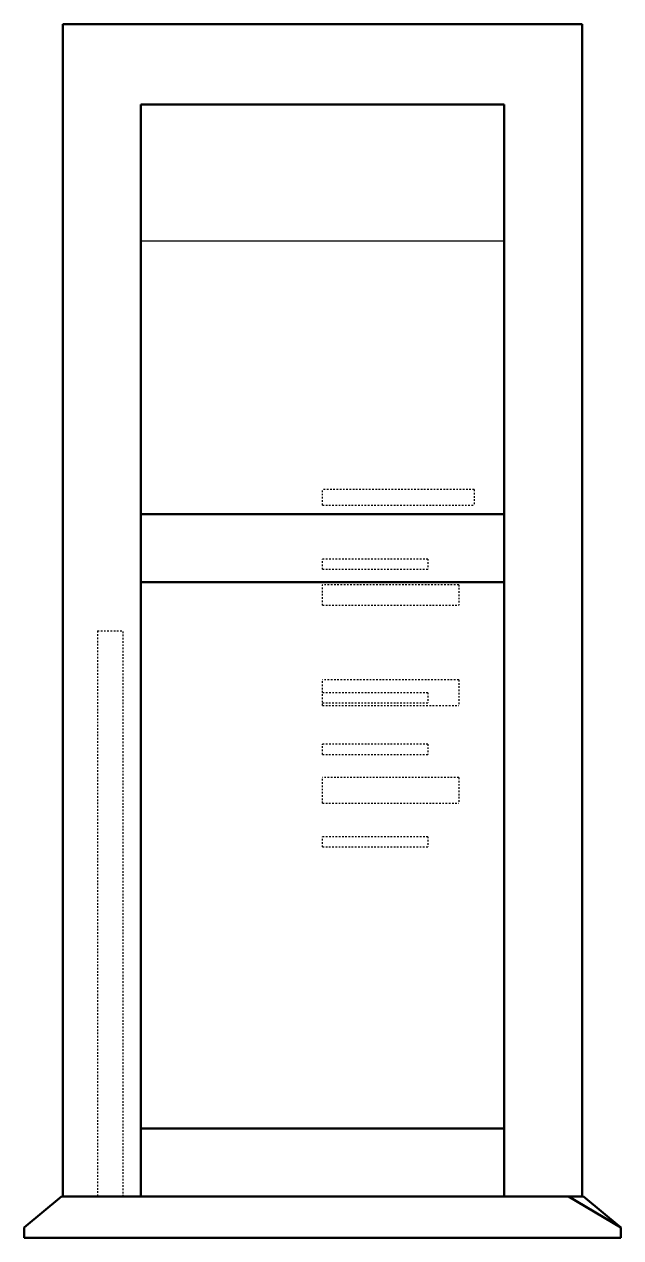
# Model space of a CAD drawing. Header units: millimetres. Extents: x -184 to 184, y 0 to 749.
import ezdxf

# ---------------------------------------------------------------- set-up
doc = ezdxf.new("R2010")
doc.units = ezdxf.units.MM
doc.linetypes.add('Dashed', pattern=[2, 1, -1])
for name, color, linetype, lineweight in [('AM_0', 7, 'Continuous', 50), ('AM_4', 3, 'Continuous', 25), ('AM_9', 6, 'Dashed', 25)]:
    doc.layers.add(name, color=color, linetype=linetype, lineweight=lineweight)

# ---------------------------------------------------------------- blocks, each defined once
blk = doc.blocks.new('1_4MXM36AVJU9_PART13_0_in_4MXM36AVJU9_2')
at = {"layer": 'AM_0'}
for p, q in [((-160.3375, 749.3), (160.3375, 749.3)), ((-160.3375, 25.4), (-160.3375, 749.3)), ((160.3375, 749.3), (160.3375, 25.4)), ((-112.23625, 25.4), (-160.3375, 25.4)), ((160.3375, 25.4), (112.23625, 25.4))]:
    blk.add_line(p, q, dxfattribs=at)
blk = doc.blocks.new('2_4MXM36AVJU9_PART12_0_in_4MXM36AVJU9_2')
at = {"layer": 'AM_0'}
for p, q in [((-112.23625, 25.4), (-112.23625, 699.77)), ((-112.23625, 699.77), (112.23625, 699.77)), ((112.23625, 699.77), (112.23625, 25.4)), ((-112.23625, 446.88125), (112.23625, 446.88125)), ((112.23625, 404.733125), (-112.23625, 404.733125)), ((-112.23625, 67.548125), (112.23625, 67.548125)), ((-112.23625, 25.4), (112.23625, 25.4))]:
    blk.add_line(p, q, dxfattribs=at)
at = {"layer": 'AM_4'}
blk.add_line((-112.23625, 615.47375), (112.23625, 615.47375), dxfattribs=at)
blk = doc.blocks.new('3_4MXM36AVJU9_PART11_0_in_4MXM36AVJU9_2')
at = {"layer": 'AM_0'}
for p, q in [((161.13125, 25.4), (160.3375, 25.4)), ((184.15, 6.35), (161.13125, 25.4))]:
    blk.add_line(p, q, dxfattribs=at)
blk = doc.blocks.new('4_4MXM36AVJU9_PART10_0_in_4MXM36AVJU9_2')
at = {"layer": 'AM_0'}
for p, q in [((-161.13, 25.4), (-184.15, 6.35)), ((-160.34, 25.4), (-161.13, 25.4)), ((184.15, 6.35), (151.9, 25.4)), ((-184.15, 6.35), (-184.15, 0)), ((184.15, 0), (184.15, 6.35)), ((-184.15, 0), (184.15, 0))]:
    blk.add_line(p, q, dxfattribs=at)
blk = doc.blocks.new('5_4MXM36AVJU9_PART9_0_in_4MXM36AVJU9_2')
at = {"layer": 'AM_9'}
for p, q in [((-138.90625, 374.65), (-123.03125, 374.65)), ((-138.90625, 374.65), (-138.90625, 25.4)), ((-123.03125, 25.4), (-123.03125, 374.65))]:
    blk.add_line(p, q, dxfattribs=at)
blk = doc.blocks.new('6_4MXM36AVJU9_PART8_0_in_4MXM36AVJU9_2')
at = {"layer": 'AM_9'}
for p, q in [((84.1375, 284.1625), (0, 284.1625)), ((0, 268.2875), (0, 284.1625)), ((84.1375, 284.1625), (84.1375, 268.2875)), ((0, 268.2875), (84.1375, 268.2875))]:
    blk.add_line(p, q, dxfattribs=at)
blk = doc.blocks.new('7_4MXM36AVJU9_PART7_0_in_4MXM36AVJU9_2')
at = {"layer": 'AM_9'}
for p, q in [((65.0875, 247.65), (0, 247.65)), ((0, 241.3), (0, 247.65)), ((65.0875, 247.65), (65.0875, 241.3)), ((0, 241.3), (65.0875, 241.3))]:
    blk.add_line(p, q, dxfattribs=at)
blk = doc.blocks.new('8_4MXM36AVJU9_PART6_0_in_4MXM36AVJU9_2')
at = {"layer": 'AM_9'}
for p, q in [((65.0875, 304.8), (0, 304.8)), ((0, 298.45), (0, 304.8)), ((65.0875, 304.8), (65.0875, 298.45)), ((0, 298.45), (65.0875, 298.45))]:
    blk.add_line(p, q, dxfattribs=at)
blk = doc.blocks.new('9_4MXM36AVJU9_PART5_0_in_4MXM36AVJU9_2')
at = {"layer": 'AM_9'}
for p, q in [((65.0875, 336.55), (0, 336.55)), ((0, 330.2), (65.0875, 330.2)), ((65.0875, 336.55), (65.0875, 330.2))]:
    blk.add_line(p, q, dxfattribs=at)
blk = doc.blocks.new('10_4MXM36AVJU9_PART4_0_in_4MXM36AVJU9_2')
at = {"layer": 'AM_9'}
for p, q in [((65.0875, 419.1), (0, 419.1)), ((0, 412.75), (0, 419.1)), ((0, 412.75), (65.0875, 412.75)), ((65.0875, 419.1), (65.0875, 412.75))]:
    blk.add_line(p, q, dxfattribs=at)
blk = doc.blocks.new('11_4MXM36AVJU9_PART3_0_in_4MXM36AVJU9_2')
at = {"layer": 'AM_9'}
for p, q in [((84.1375, 344.4875), (0, 344.4875)), ((0, 328.6125), (0, 344.4875)), ((84.1375, 344.4875), (84.1375, 328.6125)), ((0, 328.6125), (84.1375, 328.6125))]:
    blk.add_line(p, q, dxfattribs=at)
blk = doc.blocks.new('12_4MXM36AVJU9_PART2_0_in_4MXM36AVJU9_2')
at = {"layer": 'AM_9'}
for p, q in [((84.1375, 403.225), (0, 403.225)), ((0, 390.525), (0, 403.225)), ((84.1375, 403.225), (84.1375, 390.525)), ((0, 390.525), (84.1375, 390.525))]:
    blk.add_line(p, q, dxfattribs=at)
blk = doc.blocks.new('13_4MXM36AVJU9_PART1_0_in_4MXM36AVJU9_2')
at = {"layer": 'AM_9'}
for p, q in [((93.6625, 461.9625), (0, 461.9625)), ((0, 452.4375), (0, 461.9625)), ((93.6625, 461.9625), (93.6625, 452.4375)), ((0, 452.4375), (93.6625, 452.4375))]:
    blk.add_line(p, q, dxfattribs=at)

msp = doc.modelspace()

# ---------------------------------------------------------------- block references
for name in ['1_4MXM36AVJU9_PART13_0_in_4MXM36AVJU9_2', '2_4MXM36AVJU9_PART12_0_in_4MXM36AVJU9_2', '13_4MXM36AVJU9_PART1_0_in_4MXM36AVJU9_2', '10_4MXM36AVJU9_PART4_0_in_4MXM36AVJU9_2', '12_4MXM36AVJU9_PART2_0_in_4MXM36AVJU9_2', '5_4MXM36AVJU9_PART9_0_in_4MXM36AVJU9_2', '11_4MXM36AVJU9_PART3_0_in_4MXM36AVJU9_2', '9_4MXM36AVJU9_PART5_0_in_4MXM36AVJU9_2', '8_4MXM36AVJU9_PART6_0_in_4MXM36AVJU9_2', '6_4MXM36AVJU9_PART8_0_in_4MXM36AVJU9_2', '7_4MXM36AVJU9_PART7_0_in_4MXM36AVJU9_2', '4_4MXM36AVJU9_PART10_0_in_4MXM36AVJU9_2', '3_4MXM36AVJU9_PART11_0_in_4MXM36AVJU9_2']:
    msp.add_blockref(name, (0, 0))

doc.saveas('drawing.dxf')
